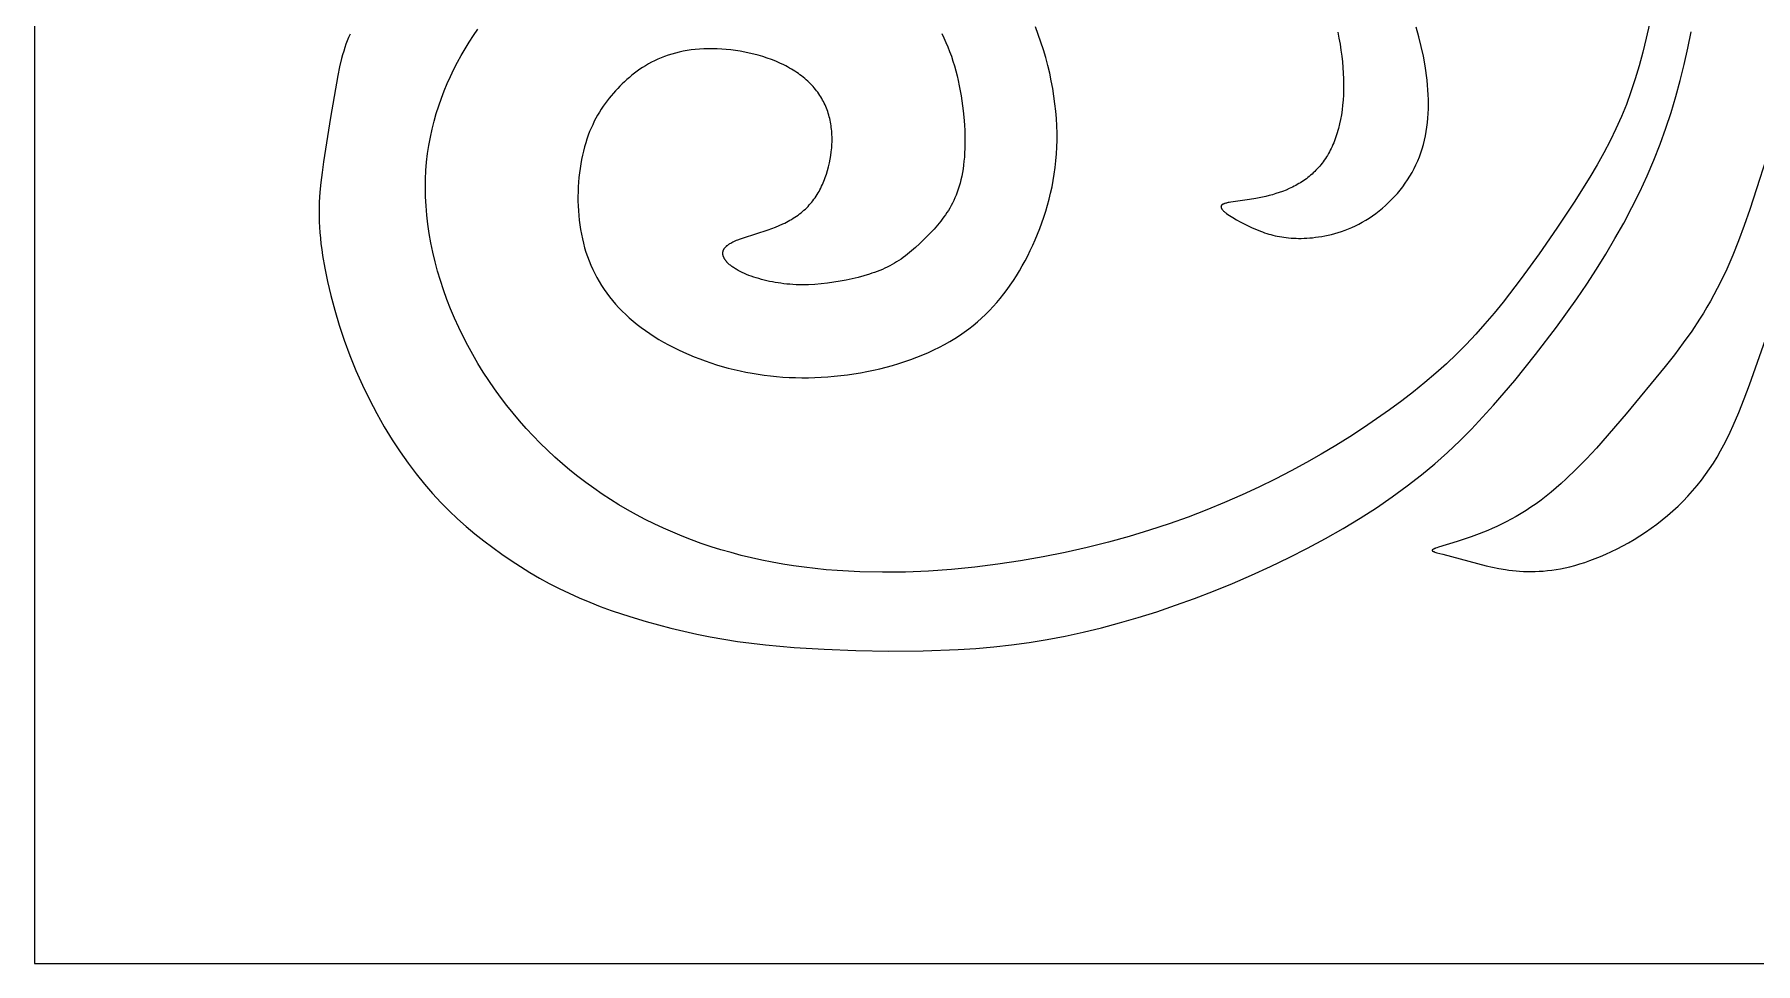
# Model space of a CAD drawing. Extents: x 2.59 to 8.26, y 15.9 to 21.16.
# Drawn here: x 2.592 to 5.247, y 15.899 to 17.333 of the extents above; entities that cross this region are included whole.
import ezdxf

# ---------------------------------------------------------------- set-up
doc = ezdxf.new("R2010")
doc.units = 0
doc.header["$MEASUREMENT"] = 0
doc.layers.add('DEFAULT', color=18, linetype='CONTINUOUS')

msp = doc.modelspace()

# ---------------------------------------------------------------- linework, layer by layer
at = {"layer": 'DEFAULT'}
msp.add_lwpolyline([(2.5915, 15.8988), (8.2615, 15.8988), (8.2615, 21.1638), (2.5915, 21.1638)], close=True, dxfattribs=at)
for points in [[(5.0829, 17.3494), (5.078, 17.3274), (5.0727, 17.3058), (5.0671, 17.2847), (5.061, 17.2642), (5.0544, 17.2443), (5.0473, 17.2249), (5.0396, 17.206), (5.0313, 17.1874), (5.0223, 17.1689), (5.0126, 17.1504), (5.0021, 17.1317), (4.991, 17.1128), (4.9666, 17.0739), (4.9402, 17.0341), (4.9127, 16.9944), (4.8849, 16.956), (4.8571, 16.9199), (4.8432, 16.9027), (4.8292, 16.8861), (4.8149, 16.8701), (4.8003, 16.8545), (4.7853, 16.8394), (4.7697, 16.8245), (4.7535, 16.8099), (4.7366, 16.7956), (4.719, 16.7813), (4.7007, 16.7672), (4.6817, 16.7533), (4.662, 16.7394), (4.6416, 16.7256), (4.6206, 16.712), (4.599, 16.6985), (4.5767, 16.6852), (4.5537, 16.6721), (4.53, 16.6592), (4.5056, 16.6465), (4.4804, 16.6342), (4.4544, 16.6221), (4.4276, 16.6104), (4.3999, 16.599), (4.3713, 16.5881), (4.3419, 16.5776), (4.3115, 16.5676), (4.2803, 16.5582), (4.2482, 16.5493), (4.2154, 16.541), (4.1818, 16.5334), (4.1476, 16.5265), (4.1128, 16.5204), (4.0775, 16.5151), (4.042, 16.5106), (4.0064, 16.5071), (3.9707, 16.5046), (3.9351, 16.5031), (3.8997, 16.5028), (3.8647, 16.5035), (3.8301, 16.5054), (3.813, 16.5068), (3.796, 16.5085), (3.7792, 16.5105), (3.7626, 16.5128), (3.7461, 16.5154), (3.7297, 16.5183), (3.7135, 16.5215), (3.6976, 16.5251), (3.6817, 16.5289), (3.6661, 16.5331), (3.6506, 16.5375), (3.6354, 16.5423), (3.6203, 16.5474), (3.6054, 16.5528), (3.5907, 16.5585), (3.5762, 16.5645), (3.5619, 16.5708), (3.5478, 16.5774), (3.5338, 16.5843), (3.5201, 16.5916), (3.5066, 16.5991), (3.4933, 16.607), (3.4802, 16.6152), (3.4672, 16.6236), (3.4545, 16.6324), (3.4421, 16.6414), (3.4298, 16.6508), (3.4177, 16.6605), (3.4059, 16.6704), (3.3943, 16.6807), (3.3829, 16.6912), (3.3718, 16.7021), (3.3609, 16.7132), (3.3503, 16.7246), (3.34, 16.7363), (3.3299, 16.7482), (3.3201, 16.7604), (3.3106, 16.7729), (3.3013, 16.7857), (3.2924, 16.7986), (3.2838, 16.8118), (3.2756, 16.8252), (3.2677, 16.8389), (3.2601, 16.8527), (3.2529, 16.8667), (3.246, 16.8808), (3.2396, 16.8951), (3.2335, 16.9095), (3.2279, 16.9239), (3.2226, 16.9385), (3.2178, 16.953), (3.2134, 16.9676), (3.2095, 16.9822), (3.206, 16.9968), (3.203, 17.0112), (3.2004, 17.0257), (3.1984, 17.04), (3.1967, 17.0542), (3.1956, 17.0682), (3.1949, 17.0821), (3.1946, 17.0958), (3.1949, 17.1094), (3.1955, 17.1228), (3.1966, 17.136), (3.1981, 17.1489), (3.2001, 17.1617), (3.2024, 17.1743), (3.2051, 17.1867), (3.2081, 17.1989), (3.2115, 17.2109), (3.2153, 17.2228), (3.2193, 17.2344), (3.2237, 17.2458), (3.2283, 17.2571), (3.2333, 17.2682), (3.2385, 17.2791), (3.244, 17.2899), (3.2498, 17.3005), (3.2559, 17.3109), (3.2622, 17.3211), (3.2688, 17.3312), (3.2757, 17.3411)], [(3.9911, 17.3346), (3.9944, 17.3277), (3.9976, 17.3207), (4.0006, 17.3136), (4.0034, 17.3064), (4.006, 17.2992), (4.0085, 17.2918), (4.0107, 17.2844), (4.0129, 17.2768), (4.0148, 17.2692), (4.0166, 17.2616), (4.0183, 17.2538), (4.0198, 17.2461), (4.0211, 17.2383), (4.0223, 17.2306), (4.0243, 17.2151), (4.0258, 17.1999), (4.0263, 17.1924), (4.0267, 17.185), (4.0269, 17.1777), (4.027, 17.1706), (4.027, 17.1636), (4.0268, 17.1567), (4.0265, 17.1501), (4.0261, 17.1436), (4.0255, 17.1373), (4.0248, 17.1312), (4.024, 17.1253), (4.0231, 17.1196), (4.022, 17.1141), (4.0208, 17.1087), (4.0195, 17.1036), (4.0181, 17.0987), (4.0166, 17.0939), (4.015, 17.0893), (4.0133, 17.0849), (4.0116, 17.0806), (4.0097, 17.0765), (4.0077, 17.0725), (4.0057, 17.0687), (4.0036, 17.065), (4.0014, 17.0614), (3.9992, 17.0579), (3.9969, 17.0545), (3.9945, 17.0512), (3.9921, 17.0479), (3.9896, 17.0448), (3.9846, 17.0386), (3.9793, 17.0326), (3.9739, 17.0267), (3.9684, 17.0209), (3.9627, 17.0152), (3.9568, 17.0096), (3.9508, 17.0041), (3.9447, 16.9988), (3.9383, 16.9936), (3.9351, 16.9911), (3.9318, 16.9887), (3.9285, 16.9863), (3.9251, 16.984), (3.9216, 16.9818), (3.9181, 16.9797), (3.9145, 16.9777), (3.9109, 16.9757), (3.9072, 16.9738), (3.9034, 16.972), (3.8996, 16.9703), (3.8957, 16.9687), (3.8918, 16.9671), (3.8877, 16.9656), (3.8836, 16.9642), (3.8795, 16.9628), (3.8709, 16.9603), (3.8621, 16.9579), (3.8531, 16.9558), (3.8438, 16.9538), (3.8344, 16.952), (3.8248, 16.9504), (3.8151, 16.9491), (3.8053, 16.948), (3.7955, 16.9472), (3.7857, 16.9467), (3.7809, 16.9465), (3.776, 16.9465), (3.7712, 16.9466), (3.7665, 16.9467), (3.7617, 16.947), (3.757, 16.9473), (3.7524, 16.9477), (3.7477, 16.9482), (3.7432, 16.9488), (3.7387, 16.9494), (3.7342, 16.9502), (3.7299, 16.951), (3.7255, 16.9518), (3.7213, 16.9528), (3.7171, 16.9538), (3.713, 16.9549), (3.709, 16.956), (3.705, 16.9572), (3.7012, 16.9585), (3.6974, 16.9598), (3.6938, 16.9611), (3.6902, 16.9625), (3.6868, 16.964), (3.6834, 16.9655), (3.6802, 16.9671), (3.6771, 16.9687), (3.6742, 16.9704), (3.6728, 16.9712), (3.6714, 16.9721), (3.6701, 16.973), (3.6688, 16.9739), (3.6675, 16.9748), (3.6663, 16.9757), (3.6651, 16.9766), (3.664, 16.9775), (3.6629, 16.9785), (3.6619, 16.9795), (3.6609, 16.9804), (3.6599, 16.9814), (3.6595, 16.9819), (3.6591, 16.9824), (3.6587, 16.9829), (3.6583, 16.9834), (3.6579, 16.9839), (3.6575, 16.9844), (3.6571, 16.9849), (3.6568, 16.9854), (3.6565, 16.9859), (3.6561, 16.9864), (3.6558, 16.9869), (3.6556, 16.9874), (3.6553, 16.9879), (3.6551, 16.9884), (3.6548, 16.9889), (3.6546, 16.9895), (3.6544, 16.99), (3.6542, 16.9905), (3.6541, 16.991), (3.6539, 16.9915), (3.6538, 16.992), (3.6538, 16.9923), (3.6537, 16.9925), (3.6537, 16.9928), (3.6536, 16.9931), (3.6536, 16.9933), (3.6536, 16.9936), (3.6535, 16.9938), (3.6535, 16.9941), (3.6535, 16.9943), (3.6535, 16.9946), (3.6535, 16.9949), (3.6535, 16.9951), (3.6535, 16.9954), (3.6535, 16.9956), (3.6535, 16.9959), (3.6535, 16.9961), (3.6536, 16.9964), (3.6536, 16.9966), (3.6536, 16.9969), (3.6537, 16.9971), (3.6537, 16.9974), (3.6538, 16.9977), (3.6538, 16.9979), (3.6539, 16.9982), (3.6539, 16.9984), (3.654, 16.9987), (3.6541, 16.9989), (3.6542, 16.9992), (3.6543, 16.9994), (3.6544, 16.9997), (3.6545, 16.9999), (3.6546, 17.0002), (3.6547, 17.0004), (3.6548, 17.0007), (3.6549, 17.0009), (3.6551, 17.0012), (3.6552, 17.0014), (3.6553, 17.0016), (3.6555, 17.0019), (3.6556, 17.0021), (3.6558, 17.0024), (3.656, 17.0026), (3.6563, 17.0031), (3.6567, 17.0036), (3.6571, 17.0041), (3.6575, 17.0045), (3.6579, 17.005), (3.6584, 17.0055), (3.6589, 17.006), (3.6594, 17.0064), (3.6599, 17.0069), (3.6605, 17.0074), (3.661, 17.0078), (3.6616, 17.0083), (3.6623, 17.0087), (3.6629, 17.0092), (3.6636, 17.0096), (3.6643, 17.0101), (3.6658, 17.0109), (3.6673, 17.0118), (3.669, 17.0126), (3.6707, 17.0135), (3.6726, 17.0143), (3.6745, 17.0152), (3.6765, 17.016), (3.6808, 17.0176), (3.6854, 17.0192), (3.7232, 17.0313), (3.729, 17.0333), (3.7348, 17.0355), (3.7405, 17.0379), (3.7461, 17.0404), (3.7489, 17.0417), (3.7516, 17.0431), (3.7543, 17.0445), (3.757, 17.046), (3.7596, 17.0475), (3.7622, 17.0491), (3.7647, 17.0507), (3.7671, 17.0523), (3.7696, 17.0541), (3.7719, 17.0558), (3.7742, 17.0577), (3.7765, 17.0595), (3.7787, 17.0615), (3.7808, 17.0634), (3.7829, 17.0655), (3.7849, 17.0675), (3.7869, 17.0697), (3.7888, 17.0718), (3.7906, 17.074), (3.7924, 17.0763), (3.7941, 17.0786), (3.7958, 17.0809), (3.7974, 17.0833), (3.799, 17.0858), (3.8005, 17.0882), (3.8019, 17.0907), (3.8033, 17.0933), (3.8046, 17.0958), (3.8059, 17.0985), (3.8071, 17.1011), (3.8083, 17.1038), (3.8094, 17.1065), (3.8105, 17.1092), (3.8115, 17.1119), (3.8125, 17.1147), (3.8134, 17.1175), (3.8151, 17.1231), (3.8166, 17.1288), (3.818, 17.1345), (3.8191, 17.1403), (3.8201, 17.1461), (3.8208, 17.1519), (3.8214, 17.1577), (3.8217, 17.1635), (3.8219, 17.1664), (3.8219, 17.1693), (3.8219, 17.1722), (3.8219, 17.1751), (3.8218, 17.1779), (3.8216, 17.1808), (3.8214, 17.1836), (3.8211, 17.1865), (3.8208, 17.1893), (3.8204, 17.1921), (3.82, 17.1949), (3.8195, 17.1976), (3.8189, 17.2004), (3.8183, 17.2031), (3.8177, 17.2058), (3.8169, 17.2085), (3.8161, 17.2112), (3.8153, 17.2138), (3.8143, 17.2165), (3.8134, 17.2191), (3.8123, 17.2216), (3.8112, 17.2242), (3.81, 17.2267), (3.8088, 17.2292), (3.8075, 17.2317), (3.8061, 17.2341), (3.8047, 17.2365), (3.8031, 17.2389), (3.8016, 17.2412), (3.7999, 17.2436), (3.7982, 17.2458), (3.7964, 17.2481), (3.7946, 17.2503), (3.7927, 17.2525), (3.7907, 17.2547), (3.7887, 17.2568), (3.7866, 17.2589), (3.7844, 17.2609), (3.7821, 17.263), (3.7798, 17.2649), (3.7775, 17.2669), (3.775, 17.2688), (3.7725, 17.2707), (3.77, 17.2725), (3.7674, 17.2743), (3.7647, 17.2761), (3.762, 17.2778), (3.7592, 17.2795), (3.7563, 17.2811), (3.7534, 17.2827), (3.7505, 17.2843), (3.7475, 17.2858), (3.7413, 17.2887), (3.735, 17.2914), (3.7285, 17.294), (3.7219, 17.2964), (3.7151, 17.2986), (3.7082, 17.3007), (3.7013, 17.3025), (3.6942, 17.3042), (3.6872, 17.3057), (3.6801, 17.307), (3.6729, 17.3081), (3.6658, 17.3091), (3.6587, 17.3098), (3.6517, 17.3103), (3.6447, 17.3107), (3.6377, 17.3109), (3.6309, 17.3109), (3.6242, 17.3106), (3.6175, 17.3103), (3.611, 17.3097), (3.6046, 17.3089), (3.5983, 17.308), (3.5922, 17.3069), (3.5862, 17.3056), (3.5803, 17.3042), (3.5746, 17.3026), (3.5691, 17.3008), (3.5636, 17.299), (3.5584, 17.2969), (3.5533, 17.2947), (3.5483, 17.2924), (3.5435, 17.29), (3.5388, 17.2874), (3.5342, 17.2847), (3.5298, 17.282), (3.5255, 17.2791), (3.5213, 17.2761), (3.5173, 17.2731), (3.5133, 17.2699), (3.5094, 17.2667), (3.5056, 17.2634), (3.5019, 17.26), (3.4983, 17.2566), (3.4948, 17.2531), (3.4913, 17.2495), (3.4879, 17.2458), (3.4846, 17.2421), (3.4813, 17.2382), (3.4781, 17.2343), (3.475, 17.2303), (3.4719, 17.2262), (3.4689, 17.222), (3.466, 17.2176), (3.4632, 17.2131), (3.4604, 17.2085), (3.4577, 17.2037), (3.4552, 17.1988), (3.4527, 17.1936), (3.4503, 17.1884), (3.448, 17.1829), (3.4459, 17.1773), (3.4438, 17.1715), (3.4419, 17.1655), (3.4401, 17.1593), (3.4385, 17.153), (3.4369, 17.1465), (3.4355, 17.1398), (3.4343, 17.133), (3.4332, 17.1261), (3.4323, 17.1191), (3.4315, 17.112), (3.4309, 17.1048), (3.4304, 17.0975), (3.4301, 17.0902), (3.43, 17.0829), (3.43, 17.0755), (3.4303, 17.0682), (3.4306, 17.0608), (3.4312, 17.0535), (3.432, 17.0462), (3.4329, 17.0389), (3.434, 17.0317), (3.4353, 17.0246), (3.4368, 17.0175), (3.4385, 17.0105), (3.4403, 17.0036), (3.4424, 16.9968), (3.4447, 16.99), (3.4472, 16.9834), (3.4498, 16.9768), (3.4527, 16.9703), (3.4558, 16.964), (3.459, 16.9577), (3.4625, 16.9515), (3.4662, 16.9454), (3.4702, 16.9395), (3.4743, 16.9336), (3.4786, 16.9278), (3.4832, 16.9221), (3.488, 16.9166), (3.4929, 16.9111), (3.4982, 16.9057), (3.5036, 16.9005), (3.5092, 16.8953), (3.5151, 16.8903), (3.5212, 16.8853), (3.5275, 16.8805), (3.534, 16.8758), (3.5407, 16.8712), (3.5476, 16.8667), (3.5547, 16.8623), (3.562, 16.8581), (3.5695, 16.854), (3.5771, 16.85), (3.585, 16.8461), (3.593, 16.8424), (3.6011, 16.8388), (3.6094, 16.8354), (3.6178, 16.8321), (3.6264, 16.8289), (3.6351, 16.826), (3.6438, 16.8232), (3.6527, 16.8205), (3.6617, 16.818), (3.6708, 16.8157), (3.68, 16.8136), (3.6892, 16.8117), (3.6985, 16.8099), (3.7079, 16.8084), (3.7174, 16.807), (3.7269, 16.8059), (3.7365, 16.8049), (3.7462, 16.8041), (3.7559, 16.8035), (3.7657, 16.8032), (3.7755, 16.803), (3.7854, 16.8031), (3.7954, 16.8033), (3.8053, 16.8038), (3.8154, 16.8044), (3.8254, 16.8053), (3.8355, 16.8064), (3.8456, 16.8076), (3.8557, 16.8091), (3.8657, 16.8108), (3.8758, 16.8127), (3.8858, 16.8148), (3.8957, 16.817), (3.9055, 16.8195), (3.9153, 16.8222), (3.9249, 16.825), (3.9344, 16.8281), (3.9437, 16.8313), (3.9529, 16.8347), (3.9618, 16.8383), (3.9706, 16.842), (3.9792, 16.846), (3.9876, 16.8501), (3.9957, 16.8544), (4.0036, 16.8588), (4.0113, 16.8635), (4.0187, 16.8683), (4.0259, 16.8732), (4.0329, 16.8784), (4.0397, 16.8837), (4.0462, 16.8892), (4.0526, 16.8948), (4.0587, 16.9006), (4.0647, 16.9066), (4.0704, 16.9128), (4.076, 16.9191), (4.0815, 16.9256), (4.0868, 16.9323), (4.0919, 16.9391), (4.0969, 16.9461), (4.1017, 16.9532), (4.1064, 16.9605), (4.111, 16.968), (4.1154, 16.9756), (4.1197, 16.9834), (4.1238, 16.9913), (4.1278, 16.9994), (4.1317, 17.0076), (4.1354, 17.016), (4.139, 17.0245), (4.1424, 17.0332), (4.1457, 17.042), (4.1488, 17.0509), (4.1517, 17.06), (4.1544, 17.0692), (4.1569, 17.0786), (4.1592, 17.0881), (4.1613, 17.0978), (4.1632, 17.1076), (4.1648, 17.1175), (4.1662, 17.1277), (4.1673, 17.138), (4.1681, 17.1484), (4.1687, 17.159), (4.169, 17.1698), (4.169, 17.1807), (4.1687, 17.1918), (4.1681, 17.2031), (4.1672, 17.2145), (4.1659, 17.226), (4.1643, 17.2376), (4.1624, 17.2494), (4.1602, 17.2612), (4.1577, 17.2732), (4.1548, 17.2851), (4.1516, 17.2971), (4.1481, 17.3091), (4.1442, 17.321), (4.1401, 17.3329), (4.1356, 17.3447)], [(4.6022, 17.3362), (4.604, 17.3269), (4.6056, 17.3177), (4.607, 17.3086), (4.6082, 17.2995), (4.6092, 17.2906), (4.61, 17.2818), (4.6106, 17.273), (4.6109, 17.2645), (4.6111, 17.256), (4.611, 17.2477), (4.6108, 17.2396), (4.6103, 17.2316), (4.6096, 17.2239), (4.6087, 17.2163), (4.6077, 17.2089), (4.6064, 17.2017), (4.6049, 17.1947), (4.6033, 17.1879), (4.6024, 17.1845), (4.6014, 17.1813), (4.6004, 17.1781), (4.5993, 17.1749), (4.5982, 17.1718), (4.5971, 17.1687), (4.5959, 17.1657), (4.5946, 17.1628), (4.5933, 17.1599), (4.592, 17.1571), (4.5906, 17.1543), (4.5892, 17.1516), (4.5877, 17.1489), (4.5862, 17.1463), (4.5846, 17.1438), (4.583, 17.1413), (4.5813, 17.1388), (4.5796, 17.1364), (4.5779, 17.1341), (4.5761, 17.1318), (4.5742, 17.1296), (4.5723, 17.1274), (4.5704, 17.1253), (4.5685, 17.1232), (4.5665, 17.1212), (4.5644, 17.1193), (4.5624, 17.1174), (4.5602, 17.1155), (4.5581, 17.1137), (4.5559, 17.112), (4.5537, 17.1103), (4.5514, 17.1087), (4.5492, 17.1071), (4.5468, 17.1055), (4.5445, 17.104), (4.5421, 17.1026), (4.5397, 17.1012), (4.5373, 17.0999), (4.5348, 17.0986), (4.5324, 17.0973), (4.5299, 17.0961), (4.5274, 17.0949), (4.5223, 17.0927), (4.5171, 17.0907), (4.5119, 17.0889), (4.5067, 17.0872), (4.5015, 17.0856), (4.4962, 17.0842), (4.491, 17.083), (4.4858, 17.0818), (4.4757, 17.0799), (4.4659, 17.0783), (4.4374, 17.0742), (4.4344, 17.0736), (4.433, 17.0733), (4.4316, 17.073), (4.4304, 17.0727), (4.4292, 17.0724), (4.4281, 17.0721), (4.4276, 17.0719), (4.4271, 17.0717), (4.4267, 17.0715), (4.4262, 17.0714), (4.4258, 17.0712), (4.4254, 17.071), (4.425, 17.0708), (4.4248, 17.0707), (4.4247, 17.0706), (4.4245, 17.0705), (4.4243, 17.0704), (4.4242, 17.0703), (4.424, 17.0702), (4.4239, 17.0701), (4.4237, 17.07), (4.4236, 17.0699), (4.4235, 17.0698), (4.4233, 17.0696), (4.4232, 17.0695), (4.4231, 17.0694), (4.423, 17.0693), (4.4229, 17.0692), (4.4228, 17.0691), (4.4227, 17.069), (4.4226, 17.0689), (4.4226, 17.0688), (4.4226, 17.0688), (4.4225, 17.0687), (4.4225, 17.0687), (4.4224, 17.0686), (4.4224, 17.0685), (4.4224, 17.0685), (4.4223, 17.0684), (4.4223, 17.0684), (4.4223, 17.0683), (4.4222, 17.0682), (4.4222, 17.0682), (4.4222, 17.0681), (4.4222, 17.068), (4.4221, 17.068), (4.4221, 17.0679), (4.4221, 17.0679), (4.4221, 17.0678), (4.4221, 17.0677), (4.422, 17.0677), (4.422, 17.0676), (4.422, 17.0675), (4.422, 17.0675), (4.422, 17.0674), (4.422, 17.0673), (4.422, 17.0673), (4.422, 17.0672), (4.422, 17.0671), (4.422, 17.0671), (4.4219, 17.067), (4.4219, 17.0669), (4.4219, 17.0669), (4.4219, 17.0668), (4.4219, 17.0667), (4.4219, 17.0667), (4.422, 17.0666), (4.422, 17.0665), (4.422, 17.0664), (4.422, 17.0664), (4.422, 17.0662), (4.422, 17.0661), (4.4221, 17.0659), (4.4221, 17.0658), (4.4221, 17.0657), (4.4222, 17.0655), (4.4222, 17.0654), (4.4223, 17.0652), (4.4223, 17.0651), (4.4224, 17.0649), (4.4225, 17.0648), (4.4226, 17.0646), (4.4226, 17.0644), (4.4227, 17.0643), (4.4228, 17.0641), (4.4229, 17.064), (4.423, 17.0638), (4.4232, 17.0635), (4.4235, 17.0632), (4.4237, 17.0628), (4.424, 17.0625), (4.4243, 17.0622), (4.4246, 17.0618), (4.4249, 17.0615), (4.4252, 17.0611), (4.426, 17.0604), (4.4267, 17.0597), (4.4276, 17.0589), (4.4285, 17.0582), (4.4295, 17.0574), (4.4305, 17.0566), (4.4327, 17.0551), (4.435, 17.0535), (4.4375, 17.0518), (4.4402, 17.0502), (4.4458, 17.0469), (4.4517, 17.0436), (4.4578, 17.0404), (4.464, 17.0373), (4.4703, 17.0344), (4.4766, 17.0317), (4.4829, 17.0291), (4.4861, 17.028), (4.4893, 17.0269), (4.4925, 17.0258), (4.4957, 17.0248), (4.4989, 17.0239), (4.5021, 17.023), (4.5054, 17.0223), (4.5088, 17.0215), (4.5122, 17.0209), (4.5156, 17.0203), (4.5191, 17.0198), (4.5227, 17.0193), (4.5263, 17.0189), (4.53, 17.0186), (4.5338, 17.0184), (4.5377, 17.0183), (4.5417, 17.0182), (4.5458, 17.0182), (4.5501, 17.0183), (4.5544, 17.0185), (4.5588, 17.0188), (4.5633, 17.0192), (4.5679, 17.0198), (4.5726, 17.0204), (4.5775, 17.0212), (4.5824, 17.0221), (4.5874, 17.0231), (4.5924, 17.0243), (4.5976, 17.0257), (4.6028, 17.0272), (4.608, 17.0289), (4.6133, 17.0308), (4.6186, 17.0329), (4.624, 17.0351), (4.6293, 17.0376), (4.6346, 17.0403), (4.64, 17.0431), (4.6453, 17.0462), (4.6505, 17.0495), (4.6557, 17.053), (4.6609, 17.0567), (4.6659, 17.0605), (4.6709, 17.0646), (4.6758, 17.0689), (4.6805, 17.0733), (4.6852, 17.0779), (4.6897, 17.0826), (4.6941, 17.0876), (4.6983, 17.0926), (4.7023, 17.0978), (4.7062, 17.1032), (4.7099, 17.1087), (4.7134, 17.1143), (4.7167, 17.12), (4.7198, 17.1258), (4.7227, 17.1318), (4.7255, 17.1378), (4.728, 17.144), (4.7303, 17.1503), (4.7324, 17.1566), (4.7343, 17.1631), (4.7359, 17.1697), (4.7374, 17.1763), (4.7387, 17.1831), (4.7397, 17.1899), (4.7406, 17.1968), (4.7412, 17.2038), (4.7417, 17.2109), (4.742, 17.218), (4.7421, 17.2252), (4.742, 17.2325), (4.7417, 17.2398), (4.7413, 17.2472), (4.7407, 17.2546), (4.74, 17.2621), (4.7391, 17.2695), (4.738, 17.277), (4.7369, 17.2845), (4.7342, 17.2995), (4.731, 17.3145), (4.7273, 17.3294), (4.7233, 17.3442)], [(3.0784, 17.3331), (3.0761, 17.3281), (3.0741, 17.323), (3.0721, 17.3179), (3.0703, 17.3126), (3.0686, 17.3071), (3.0669, 17.3015), (3.0654, 17.2956), (3.0624, 17.2831), (3.0596, 17.2694), (3.0482, 17.2049), (3.0374, 17.1361), (3.0352, 17.12), (3.0333, 17.1044), (3.0319, 17.0893), (3.0314, 17.0818), (3.031, 17.0742), (3.0308, 17.0667), (3.0307, 17.0591), (3.0307, 17.0514), (3.0309, 17.0435), (3.0313, 17.0355), (3.0319, 17.0272), (3.0327, 17.0187), (3.0336, 17.0099), (3.0348, 17.0009), (3.0361, 16.9916), (3.0395, 16.972), (3.0437, 16.9514), (3.0488, 16.9298), (3.0548, 16.9073), (3.0617, 16.8843), (3.0695, 16.861), (3.0781, 16.8376), (3.0875, 16.8144), (3.0976, 16.7915), (3.1084, 16.7693), (3.1196, 16.7478), (3.1313, 16.7271), (3.1434, 16.7074), (3.1556, 16.6887), (3.168, 16.6711), (3.1805, 16.6545), (3.1931, 16.639), (3.2058, 16.6243), (3.2185, 16.6105), (3.2314, 16.5975), (3.2444, 16.5852), (3.2576, 16.5734), (3.271, 16.5621), (3.2846, 16.5513), (3.2985, 16.5408), (3.3125, 16.5307), (3.3268, 16.5209), (3.3413, 16.5115), (3.3559, 16.5025), (3.3707, 16.4939), (3.3857, 16.4857), (3.4009, 16.4779), (3.4163, 16.4704), (3.432, 16.4634), (3.4481, 16.4566), (3.4645, 16.4502), (3.4814, 16.444), (3.4987, 16.4381), (3.5166, 16.4323), (3.5351, 16.4268), (3.554, 16.4215), (3.5734, 16.4165), (3.5933, 16.4117), (3.6135, 16.4073), (3.6341, 16.4032), (3.655, 16.3994), (3.6761, 16.3961), (3.6975, 16.3932), (3.7193, 16.3907), (3.7637, 16.3867), (3.81, 16.3839), (3.8585, 16.3821), (3.9094, 16.3812), (3.9623, 16.3816), (4.0165, 16.3836), (4.0438, 16.3853), (4.0713, 16.3877), (4.0988, 16.3908), (4.1263, 16.3946), (4.1539, 16.3991), (4.1816, 16.4043), (4.2094, 16.4103), (4.2374, 16.4171), (4.2656, 16.4247), (4.2941, 16.433), (4.3228, 16.442), (4.3518, 16.4518), (4.381, 16.4623), (4.4103, 16.4736), (4.4397, 16.4855), (4.469, 16.4982), (4.4982, 16.5115), (4.5271, 16.5254), (4.5555, 16.5398), (4.5834, 16.5549), (4.6105, 16.5703), (4.6367, 16.5863), (4.662, 16.6025), (4.6862, 16.6191), (4.7093, 16.636), (4.7312, 16.6531), (4.7519, 16.6704), (4.7716, 16.6879), (4.7903, 16.7056), (4.8083, 16.7237), (4.8256, 16.742), (4.8424, 16.7606), (4.8751, 16.799), (4.9073, 16.8391), (4.9393, 16.881), (4.9708, 16.9249), (4.9861, 16.9476), (5.0012, 16.9706), (5.0157, 16.994), (5.0297, 17.0177), (5.0432, 17.0417), (5.0559, 17.0659), (5.0679, 17.0902), (5.0792, 17.1146), (5.0897, 17.1391), (5.0993, 17.1635), (5.1082, 17.188), (5.1164, 17.2125), (5.1238, 17.2371), (5.1305, 17.2618), (5.1366, 17.2866), (5.1422, 17.3116), (5.1472, 17.3367)], [(5.2735, 17.1728), (5.2379, 17.0628), (5.2291, 17.038), (5.2203, 17.0144), (5.2114, 16.992), (5.2022, 16.9708), (5.1926, 16.9505), (5.1876, 16.9406), (5.1825, 16.9309), (5.1772, 16.9214), (5.1717, 16.912), (5.1661, 16.9026), (5.1603, 16.8934), (5.1481, 16.8751), (5.1352, 16.8568), (5.1216, 16.8386), (5.1074, 16.8204), (5.0472, 16.7473), (5.001, 16.6943), (4.9856, 16.6777), (4.9701, 16.6618), (4.9547, 16.6469), (4.9469, 16.6398), (4.9391, 16.633), (4.9314, 16.6264), (4.9236, 16.6202), (4.9158, 16.6142), (4.908, 16.6085), (4.9002, 16.6032), (4.8925, 16.5981), (4.8848, 16.5933), (4.8771, 16.5889), (4.8696, 16.5846), (4.8621, 16.5807), (4.8547, 16.577), (4.8475, 16.5736), (4.8404, 16.5704), (4.8335, 16.5675), (4.8203, 16.5622), (4.8079, 16.5576), (4.7863, 16.5504), (4.7573, 16.5414), (4.7551, 16.5406), (4.7531, 16.5399), (4.7523, 16.5396), (4.7515, 16.5393), (4.7508, 16.539), (4.7502, 16.5387), (4.7499, 16.5386), (4.7496, 16.5384), (4.7494, 16.5383), (4.7492, 16.5382), (4.7489, 16.538), (4.7488, 16.5379), (4.7487, 16.5378), (4.7486, 16.5378), (4.7485, 16.5377), (4.7484, 16.5376), (4.7483, 16.5376), (4.7483, 16.5375), (4.7482, 16.5375), (4.7481, 16.5374), (4.7481, 16.5374), (4.7481, 16.5373), (4.7481, 16.5373), (4.748, 16.5373), (4.748, 16.5372), (4.748, 16.5372), (4.748, 16.5372), (4.7479, 16.5372), (4.7479, 16.5371), (4.7479, 16.5371), (4.7479, 16.5371), (4.7479, 16.537), (4.7479, 16.537), (4.7478, 16.537), (4.7478, 16.5369), (4.7478, 16.5369), (4.7478, 16.5369), (4.7478, 16.5369), (4.7478, 16.5368), (4.7478, 16.5368), (4.7478, 16.5368), (4.7478, 16.5367), (4.7478, 16.5367), (4.7478, 16.5367), (4.7478, 16.5367), (4.7478, 16.5366), (4.7478, 16.5366), (4.7478, 16.5366), (4.7478, 16.5365), (4.7478, 16.5365), (4.7478, 16.5365), (4.7478, 16.5365), (4.7478, 16.5364), (4.7478, 16.5364), (4.7478, 16.5364), (4.7478, 16.5364), (4.7478, 16.5363), (4.7478, 16.5363), (4.7478, 16.5363), (4.7478, 16.5362), (4.7479, 16.5362), (4.7479, 16.5362), (4.7479, 16.5362), (4.7479, 16.5361), (4.7479, 16.5361), (4.7479, 16.5361), (4.748, 16.536), (4.748, 16.536), (4.748, 16.536), (4.748, 16.536), (4.748, 16.5359), (4.7481, 16.5359), (4.7481, 16.5359), (4.7481, 16.5359), (4.7481, 16.5358), (4.7482, 16.5358), (4.7482, 16.5357), (4.7483, 16.5357), (4.7484, 16.5356), (4.7484, 16.5356), (4.7485, 16.5355), (4.7486, 16.5355), (4.7487, 16.5354), (4.7488, 16.5354), (4.7489, 16.5353), (4.7492, 16.5351), (4.7494, 16.535), (4.7496, 16.5349), (4.7498, 16.5348), (4.7501, 16.5347), (4.7507, 16.5345), (4.7513, 16.5342), (4.752, 16.534), (4.7535, 16.5335), (4.7552, 16.533), (4.764, 16.5306), (4.831, 16.5128), (4.8406, 16.5106), (4.8505, 16.5087), (4.8608, 16.507), (4.8662, 16.5062), (4.8716, 16.5056), (4.8771, 16.505), (4.8827, 16.5046), (4.8884, 16.5042), (4.8943, 16.504), (4.9003, 16.5039), (4.9064, 16.504), (4.9126, 16.5043), (4.9189, 16.5047), (4.9255, 16.5053), (4.9321, 16.506), (4.9389, 16.507), (4.9459, 16.5083), (4.953, 16.5097), (4.9603, 16.5114), (4.9678, 16.5134), (4.9754, 16.5156), (4.9832, 16.5181), (4.9912, 16.5208), (4.9993, 16.5239), (5.0075, 16.5272), (5.0159, 16.5309), (5.0244, 16.5348), (5.033, 16.5391), (5.0417, 16.5436), (5.0505, 16.5485), (5.0592, 16.5536), (5.068, 16.5591), (5.0768, 16.5648), (5.0855, 16.5708), (5.0941, 16.5771), (5.1026, 16.5837), (5.1109, 16.5905), (5.1191, 16.5976), (5.127, 16.6049), (5.1348, 16.6125), (5.1423, 16.6203), (5.1495, 16.6283), (5.1565, 16.6365), (5.1632, 16.645), (5.1696, 16.6536), (5.1758, 16.6624), (5.1816, 16.6714), (5.1872, 16.6806), (5.1926, 16.69), (5.1978, 16.6996), (5.2027, 16.7093), (5.2075, 16.7191), (5.2121, 16.7292), (5.2208, 16.7496), (5.2292, 16.7706), (5.2373, 16.7921), (5.2681, 16.8797)]]:
    msp.add_lwpolyline(points, dxfattribs=at)

doc.saveas('drawing.dxf')
